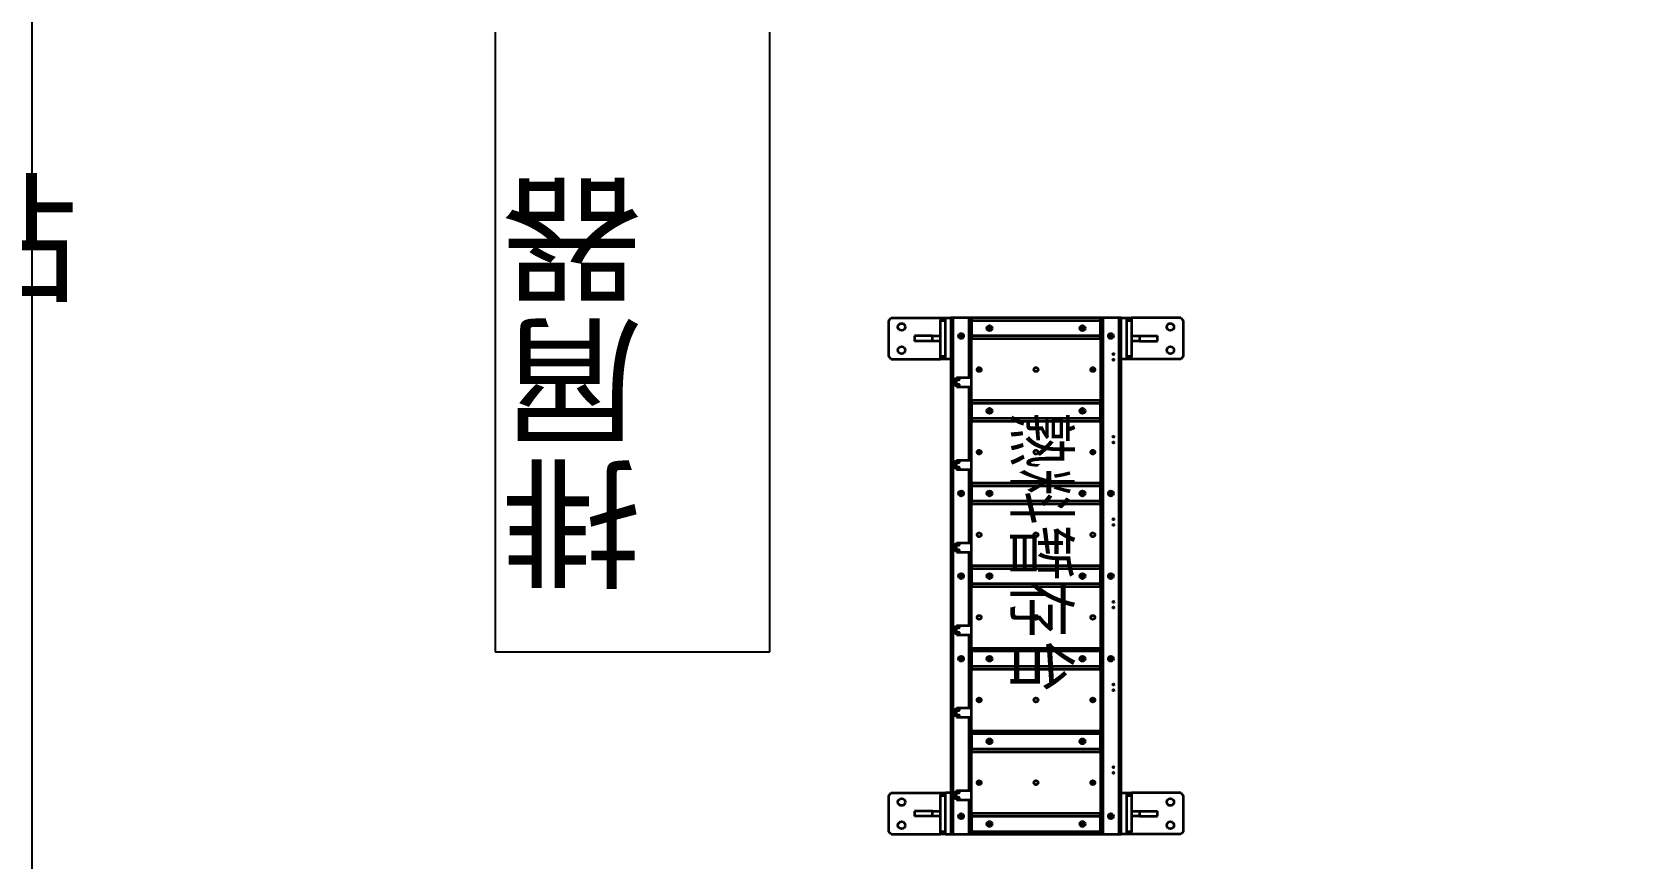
# Model space of a CAD drawing. Header units: millimetres. Extents: x 914 to 910632, y -176 to 682692.
# Drawn here: x 25103 to 28221, y 10071 to 11672 of the extents above; entities that cross this region are included whole.
import ezdxf

# ---------------------------------------------------------------- set-up
doc = ezdxf.new("R2010")
doc.units = ezdxf.units.MM
doc.layers.add('建筑', color=4, linetype='Continuous')
doc.layers.add('画图', color=3, linetype='Continuous', lineweight=30)
doc.layers.add('绘图', color=7, linetype='Continuous', lineweight=30)
doc.styles.add('PC_TEXTSTYLE', font='romans.shx', dxfattribs={"width": 0.8, "bigfont": 'hzfs.shx'})
doc.styles.get("Standard").update_dxf_attribs({"font": 'arial.ttf'})
doc.dimstyles.new('INTE$0', dxfattribs={"dimscale": 80, "dimtxt": 3.5, "dimasz": 3, "dimexe": 3, "dimexo": 0, "dimgap": 1, "dimtad": 1, "dimdec": 0, "dimdsep": 46, "dimtxsty": 'Standard', "dimcen": 0, "dimclrd": 1, "dimclre": 1, "dimclrt": 3, "dimaunit": 1, "dimadec": 1, "dimazin": 2, "dimtfac": 1, "dimtdec": 0, "dimtmove": 0, "dimatfit": 0, "dimfxl": 1, "dimarcsym": 0})

# ---------------------------------------------------------------- blocks, each defined once
blk = doc.blocks.new('2345')
at = {"color": 7, "linetype": 'Continuous', "lineweight": 35}
for p, q in [((1162955.6, -769306.2), (1162960.6, -769301.2)), ((1162955.6, -769306.2), (1162955.6, -769401.2)), ((1162960.6, -769301.2), (1163030.6, -769301.2)), ((1163030.6, -769301.2), (1163035.6, -769306.2)), ((1163035.6, -769306.2), (1163035.6, -769401.2)), ((1163875.6, -769306.2), (1163880.6, -769301.2)), ((1163875.6, -769306.2), (1163875.6, -769401.2)), ((1163880.6, -769301.2), (1163950.6, -769301.2)), ((1163950.6, -769301.2), (1163955.6, -769306.2)), ((1163955.6, -769306.2), (1163955.6, -769401.2)), ((1163000.6, -769351.2), (1162990.6, -769351.2)), ((1162990.6, -769386.2), (1162990.6, -769351.2)), ((1163000.6, -769386.2), (1163000.6, -769351.2)), ((1163910.6, -769386.2), (1163910.6, -769351.2)), ((1163920.6, -769351.2), (1163910.6, -769351.2)), ((1163920.6, -769386.2), (1163920.6, -769351.2)), ((1162990.6, -769401.2), (1162990.6, -769386.2)), ((1162990.6, -769386.2), (1163000.6, -769386.2)), ((1163000.6, -769386.2), (1163000.6, -769401.2)), ((1163910.6, -769401.2), (1163910.6, -769386.2)), ((1163910.6, -769386.2), (1163920.6, -769386.2)), ((1163920.6, -769386.2), (1163920.6, -769401.2)), ((1162955.6, -769411.2), (1162955.6, -769401.2)), ((1162955.6, -769401.2), (1162960.6, -769401.2)), ((1162955.6, -769421.2), (1162955.6, -769411.2)), ((1162955.6, -769411.2), (1162960.6, -769411.2)), ((1163955.6, -769421.2), (1162955.6, -769421.2)), ((1162955.6, -769421.2), (1162955.6, -769426.2)), ((1162960.6, -769411.2), (1162960.6, -769401.2)), ((1162960.6, -769401.2), (1163030.6, -769401.2)), ((1162960.6, -769411.2), (1163030.6, -769411.2)), ((1163030.6, -769401.2), (1163030.6, -769411.2)), ((1163035.6, -769401.2), (1163030.6, -769401.2)), ((1163030.6, -769411.2), (1163035.6, -769411.2)), ((1163035.6, -769401.2), (1163035.6, -769411.2)), ((1163035.6, -769411.2), (1163035.6, -769421.2)), ((1163875.6, -769411.2), (1163875.6, -769401.2)), ((1163875.6, -769401.2), (1163880.6, -769401.2)), ((1163875.6, -769421.2), (1163875.6, -769411.2)), ((1163875.6, -769411.2), (1163880.6, -769411.2)), ((1163880.6, -769411.2), (1163880.6, -769401.2)), ((1163880.6, -769401.2), (1163950.6, -769401.2)), ((1163880.6, -769411.2), (1163950.6, -769411.2)), ((1163950.6, -769401.2), (1163950.6, -769411.2)), ((1163955.6, -769401.2), (1163950.6, -769401.2)), ((1163950.6, -769411.2), (1163955.6, -769411.2)), ((1163955.6, -769401.2), (1163955.6, -769411.2)), ((1163955.6, -769411.2), (1163955.6, -769421.2)), ((1163955.6, -769426.2), (1163955.6, -769421.2)), ((1162955.6, -769426.2), (1163955.6, -769426.2)), ((1162955.6, -769426.2), (1162955.6, -769456.2)), ((1163955.6, -769456.2), (1163955.6, -769426.2)), ((1162955.6, -769456.2), (1162955.6, -769461.2)), ((1163955.6, -769456.2), (1162955.6, -769456.2)), ((1162955.6, -769461.2), (1162955.6, -769711.2)), ((1162960.6, -769461.2), (1162955.6, -769461.2)), ((1162990.6, -769461.2), (1162960.6, -769461.2)), ((1162960.6, -769711.2), (1162960.6, -769461.2)), ((1162990.6, -769461.2), (1162990.6, -769711.2)), ((1162995.6, -769461.2), (1162990.6, -769461.2)), ((1162995.6, -769461.2), (1163115.6, -769461.2)), ((1162995.6, -769711.2), (1162995.6, -769461.2)), ((1163055.6, -769480.2), (1163055.6, -769472.2)), ((1163115.6, -769461.2), (1163115.6, -769711.2)), ((1163120.6, -769461.2), (1163115.6, -769461.2)), ((1163120.6, -769711.2), (1163120.6, -769461.2)), ((1163150.6, -769461.2), (1163120.6, -769461.2)), ((1163150.6, -769461.2), (1163150.6, -769711.2)), ((1163155.6, -769461.2), (1163150.6, -769461.2)), ((1163155.6, -769461.2), (1163275.6, -769461.2)), ((1163155.6, -769711.2), (1163155.6, -769461.2)), ((1163211.7, -769475.2), (1163219.5, -769475.2)), ((1163275.6, -769461.2), (1163275.6, -769711.2)), ((1163280.6, -769461.2), (1163275.6, -769461.2)), ((1163310.6, -769461.2), (1163280.6, -769461.2)), ((1163280.6, -769711.2), (1163280.6, -769461.2)), ((1163310.6, -769461.2), (1163310.6, -769711.2)), ((1163315.6, -769461.2), (1163310.6, -769461.2)), ((1163315.6, -769461.2), (1163435.6, -769461.2)), ((1163315.6, -769711.2), (1163315.6, -769461.2)), ((1163435.6, -769461.2), (1163435.6, -769711.2)), ((1163440.6, -769461.2), (1163435.6, -769461.2)), ((1163440.6, -769711.2), (1163440.6, -769461.2)), ((1163470.6, -769461.2), (1163440.6, -769461.2)), ((1163470.6, -769461.2), (1163470.6, -769711.2)), ((1163475.6, -769461.2), (1163470.6, -769461.2)), ((1163475.6, -769461.2), (1163595.6, -769461.2)), ((1163475.6, -769711.2), (1163475.6, -769461.2)), ((1163595.6, -769461.2), (1163595.6, -769711.2)), ((1163600.6, -769461.2), (1163595.6, -769461.2)), ((1163630.6, -769461.2), (1163600.6, -769461.2)), ((1163600.6, -769711.2), (1163600.6, -769461.2)), ((1163630.6, -769461.2), (1163630.6, -769711.2)), ((1163635.6, -769461.2), (1163630.6, -769461.2)), ((1163635.6, -769461.2), (1163755.6, -769461.2)), ((1163635.6, -769711.2), (1163635.6, -769461.2)), ((1163691.7, -769475.2), (1163699.5, -769475.2)), ((1163755.6, -769461.2), (1163755.6, -769711.2)), ((1163760.6, -769461.2), (1163755.6, -769461.2)), ((1163790.6, -769461.2), (1163760.6, -769461.2)), ((1163760.6, -769711.2), (1163760.6, -769461.2)), ((1163790.6, -769461.2), (1163790.6, -769711.2)), ((1163795.6, -769461.2), (1163790.6, -769461.2)), ((1163795.6, -769461.2), (1163915.6, -769461.2)), ((1163795.6, -769711.2), (1163795.6, -769461.2)), ((1163855.6, -769472.2), (1163855.6, -769480.2)), ((1163915.6, -769461.2), (1163915.6, -769711.2)), ((1163920.6, -769461.2), (1163915.6, -769461.2)), ((1163950.6, -769461.2), (1163920.6, -769461.2)), ((1163920.6, -769711.2), (1163920.6, -769461.2)), ((1163950.6, -769461.2), (1163950.6, -769711.2)), ((1163955.6, -769461.2), (1163950.6, -769461.2)), ((1163955.6, -769461.2), (1163955.6, -769456.2)), ((1163955.6, -769711.2), (1163955.6, -769461.2)), ((1163055.6, -769700.2), (1163055.6, -769692.2)), ((1163219.5, -769697.2), (1163211.7, -769697.2)), ((1163699.5, -769697.2), (1163691.7, -769697.2)), ((1163855.6, -769692.2), (1163855.6, -769700.2)), ((1162955.6, -769711.2), (1162955.6, -769716.2)), ((1162955.6, -769711.2), (1162960.6, -769711.2)), ((1162955.6, -769716.2), (1162955.6, -769746.2)), ((1162960.6, -769711.2), (1162990.6, -769711.2)), ((1162990.6, -769711.2), (1162995.6, -769711.2)), ((1163115.6, -769711.2), (1162995.6, -769711.2)), ((1163071, -769711.7), (1163089, -769711.7)), ((1163071, -769739.7), (1163071, -769711.7)), ((1163089, -769739.7), (1163089, -769711.7)), ((1163115.6, -769711.2), (1163120.6, -769711.2)), ((1163120.6, -769711.2), (1163150.6, -769711.2)), ((1163150.6, -769711.2), (1163155.6, -769711.2)), ((1163275.6, -769711.2), (1163155.6, -769711.2)), ((1163231, -769739.7), (1163231, -769711.7)), ((1163231, -769711.7), (1163249, -769711.7)), ((1163249, -769739.7), (1163249, -769711.7)), ((1163275.6, -769711.2), (1163280.6, -769711.2)), ((1163280.6, -769711.2), (1163310.6, -769711.2)), ((1163310.6, -769711.2), (1163315.6, -769711.2)), ((1163435.6, -769711.2), (1163315.6, -769711.2)), ((1163391, -769711.7), (1163409, -769711.7)), ((1163391, -769739.7), (1163391, -769711.7)), ((1163409, -769739.7), (1163409, -769711.7)), ((1163435.6, -769711.2), (1163440.6, -769711.2)), ((1163440.6, -769711.2), (1163470.6, -769711.2)), ((1163470.6, -769711.2), (1163475.6, -769711.2)), ((1163595.6, -769711.2), (1163475.6, -769711.2)), ((1163551, -769739.7), (1163551, -769711.7)), ((1163551, -769711.7), (1163569, -769711.7)), ((1163569, -769739.7), (1163569, -769711.7)), ((1163595.6, -769711.2), (1163600.6, -769711.2)), ((1163600.6, -769711.2), (1163630.6, -769711.2)), ((1163630.6, -769711.2), (1163635.6, -769711.2)), ((1163755.6, -769711.2), (1163635.6, -769711.2)), ((1163711, -769711.7), (1163729, -769711.7)), ((1163711, -769739.7), (1163711, -769711.7)), ((1163729, -769739.7), (1163729, -769711.7)), ((1163755.6, -769711.2), (1163760.6, -769711.2)), ((1163760.6, -769711.2), (1163790.6, -769711.2)), ((1163790.6, -769711.2), (1163795.6, -769711.2)), ((1163915.6, -769711.2), (1163795.6, -769711.2)), ((1163871, -769711.7), (1163889, -769711.7)), ((1163871, -769739.7), (1163871, -769711.7)), ((1163889, -769739.7), (1163889, -769711.7)), ((1163915.6, -769711.2), (1163920.6, -769711.2)), ((1163920.6, -769711.2), (1163950.6, -769711.2)), ((1163950.6, -769711.2), (1163955.6, -769711.2)), ((1163955.6, -769716.2), (1163955.6, -769711.2)), ((1163955.6, -769746.2), (1163955.6, -769716.2)), ((1163955.6, -769746.2), (1162955.6, -769746.2)), ((1162955.6, -769746.2), (1162955.6, -769751.2)), ((1162955.6, -769751.2), (1163955.6, -769751.2)), ((1162955.6, -769761.2), (1162955.6, -769751.2)), ((1162955.6, -769771.2), (1162955.6, -769761.2)), ((1162960.6, -769761.2), (1162955.6, -769761.2)), ((1163030.6, -769761.2), (1162960.6, -769761.2)), ((1162960.6, -769771.2), (1162960.6, -769761.2)), ((1163030.6, -769761.2), (1163030.6, -769771.2)), ((1163035.6, -769761.2), (1163030.6, -769761.2)), ((1163035.6, -769751.2), (1163035.6, -769761.2)), ((1163035.6, -769761.2), (1163035.6, -769771.2)), ((1163089, -769739.7), (1163071, -769739.7)), ((1163074.5, -769739.7), (1163074.5, -769743.7)), ((1163074.5, -769743.7), (1163085.5, -769743.7)), ((1163085.5, -769743.7), (1163085.5, -769739.7)), ((1163249, -769739.7), (1163231, -769739.7)), ((1163234.5, -769739.7), (1163234.5, -769743.7)), ((1163234.5, -769743.7), (1163245.5, -769743.7)), ((1163245.5, -769743.7), (1163245.5, -769739.7)), ((1163409, -769739.7), (1163391, -769739.7)), ((1163394.5, -769739.7), (1163394.5, -769743.7)), ((1163394.5, -769743.7), (1163405.5, -769743.7)), ((1163405.5, -769743.7), (1163405.5, -769739.7)), ((1163569, -769739.7), (1163551, -769739.7)), ((1163554.5, -769739.7), (1163554.5, -769743.7)), ((1163554.5, -769743.7), (1163565.5, -769743.7)), ((1163565.5, -769743.7), (1163565.5, -769739.7)), ((1163729, -769739.7), (1163711, -769739.7)), ((1163714.5, -769739.7), (1163714.5, -769743.7)), ((1163714.5, -769743.7), (1163725.5, -769743.7)), ((1163725.5, -769743.7), (1163725.5, -769739.7)), ((1163889, -769739.7), (1163871, -769739.7)), ((1163874.5, -769739.7), (1163874.5, -769743.7)), ((1163874.5, -769743.7), (1163885.5, -769743.7)), ((1163875.6, -769751.2), (1163875.6, -769761.2)), ((1163875.6, -769771.2), (1163875.6, -769761.2)), ((1163880.6, -769761.2), (1163875.6, -769761.2)), ((1163880.6, -769771.2), (1163880.6, -769761.2)), ((1163950.6, -769761.2), (1163880.6, -769761.2)), ((1163885.5, -769743.7), (1163885.5, -769739.7)), ((1163950.6, -769761.2), (1163950.6, -769771.2)), ((1163955.6, -769761.2), (1163950.6, -769761.2)), ((1163955.6, -769751.2), (1163955.6, -769746.2)), ((1163955.6, -769761.2), (1163955.6, -769751.2)), ((1163955.6, -769761.2), (1163955.6, -769771.2)), ((1162955.6, -769771.2), (1162960.6, -769771.2)), ((1162955.6, -769866.2), (1162955.6, -769771.2)), ((1163030.6, -769771.2), (1162960.6, -769771.2)), ((1162990.6, -769786.2), (1162990.6, -769771.2)), ((1163000.6, -769786.2), (1162990.6, -769786.2)), ((1162990.6, -769786.2), (1162990.6, -769821.2)), ((1163000.6, -769771.2), (1163000.6, -769786.2)), ((1163000.6, -769786.2), (1163000.6, -769821.2)), ((1163035.6, -769771.2), (1163030.6, -769771.2)), ((1163035.6, -769866.2), (1163035.6, -769771.2)), ((1163875.6, -769771.2), (1163880.6, -769771.2)), ((1163875.6, -769866.2), (1163875.6, -769771.2)), ((1163950.6, -769771.2), (1163880.6, -769771.2)), ((1163910.6, -769786.2), (1163910.6, -769771.2)), ((1163920.6, -769786.2), (1163910.6, -769786.2)), ((1163910.6, -769786.2), (1163910.6, -769821.2)), ((1163920.6, -769771.2), (1163920.6, -769786.2)), ((1163920.6, -769786.2), (1163920.6, -769821.2)), ((1163955.6, -769771.2), (1163950.6, -769771.2)), ((1163955.6, -769866.2), (1163955.6, -769771.2)), ((1162990.6, -769821.2), (1163000.6, -769821.2)), ((1163910.6, -769821.2), (1163920.6, -769821.2)), ((1162960.6, -769871.2), (1162955.6, -769866.2)), ((1163030.6, -769871.2), (1162960.6, -769871.2)), ((1163035.6, -769866.2), (1163030.6, -769871.2)), ((1163880.6, -769871.2), (1163875.6, -769866.2)), ((1163950.6, -769871.2), (1163880.6, -769871.2)), ((1163955.6, -769866.2), (1163950.6, -769871.2))]:
    blk.add_line(p, q, dxfattribs=at)
at = {"color": 8, "linetype": 'Continuous', "lineweight": 35}
for p, q in [((1163219.1, -769478.2), (1163212.2, -769478.2)), ((1163699.1, -769478.2), (1163692.2, -769478.2)), ((1163212.2, -769694.2), (1163219.1, -769694.2)), ((1163692.2, -769694.2), (1163699.1, -769694.2)), ((1162955.6, -769716.2), (1163071, -769716.2)), ((1163089, -769716.2), (1163231, -769716.2)), ((1163249, -769716.2), (1163391, -769716.2)), ((1163409, -769716.2), (1163551, -769716.2)), ((1163569, -769716.2), (1163711, -769716.2)), ((1163729, -769716.2), (1163871, -769716.2)), ((1163889, -769716.2), (1163955.6, -769716.2))]:
    blk.add_line(p, q, dxfattribs=at)
at = {"color": 7, "linetype": 'Continuous', "lineweight": 35, "flags": 128}
for points in [[(1163026.2, -769435.2), (1163025.2, -769436.1), (1163024.5, -769436.9)], [(1163037.1, -769437.4), (1163036.6, -769436.7), (1163035.6, -769435.6)]]:
    blk.add_lwpolyline(points, dxfattribs=at)
at = {"color": 7, "linetype": 'Continuous', "lineweight": 35}
for centre, radius in [((1162973.1, -769326.2), 7), ((1163018.1, -769326.2), 7), ((1163893.1, -769326.2), 7), ((1163938.1, -769326.2), 7), ((1162990.6, -769441.2), 5), ((1162990.6, -769441.2), 2.75), ((1162990.6, -769441.2), 2.1), ((1163025.6, -769436.2), 1.25), ((1163036.6, -769436.2), 1.25), ((1163185.6, -769436.2), 1.25), ((1163196.6, -769436.2), 1.25), ((1163295.6, -769441.2), 5), ((1163295.6, -769441.2), 2.75), ((1163295.6, -769441.2), 2.1), ((1163345.6, -769436.2), 1.25), ((1163356.6, -769436.2), 1.25), ((1163455.6, -769441.2), 5), ((1163455.6, -769441.2), 2.75), ((1163455.6, -769441.2), 2.1), ((1163505.6, -769436.2), 1.25), ((1163516.6, -769436.2), 1.25), ((1163615.6, -769441.2), 5), ((1163615.6, -769441.2), 2.75), ((1163615.6, -769441.2), 2.1), ((1163665.6, -769436.2), 1.25), ((1163676.6, -769436.2), 1.25), ((1163825.6, -769436.2), 1.25), ((1163836.6, -769436.2), 1.25), ((1163920.6, -769441.2), 5), ((1163920.6, -769441.2), 2.75), ((1163920.6, -769441.2), 2.1), ((1163055.6, -769476.2), 4), ((1163215.6, -769476.2), 4), ((1163375.6, -769476.2), 4), ((1163535.6, -769476.2), 4), ((1163695.6, -769476.2), 4), ((1163855.6, -769476.2), 4), ((1162975.6, -769496.2), 5), ((1162975.6, -769496.2), 2.75), ((1162975.6, -769496.2), 2.1), ((1163135.6, -769496.2), 5), ((1163135.6, -769496.2), 2.75), ((1163135.6, -769496.2), 2.1), ((1163295.6, -769496.2), 5), ((1163295.6, -769496.2), 2.75), ((1163295.6, -769496.2), 2.1), ((1163455.6, -769496.2), 5), ((1163455.6, -769496.2), 2.75), ((1163455.6, -769496.2), 2.1), ((1163615.6, -769496.2), 5), ((1163615.6, -769496.2), 2.75), ((1163615.6, -769496.2), 2.1), ((1163775.6, -769496.2), 5), ((1163775.6, -769496.2), 2.75), ((1163775.6, -769496.2), 2.1), ((1163935.6, -769496.2), 5), ((1163935.6, -769496.2), 2.75), ((1163935.6, -769496.2), 2.1), ((1163055.6, -769586.2), 4), ((1163215.6, -769586.2), 4), ((1163375.6, -769586.2), 4), ((1163535.6, -769586.2), 4), ((1163695.6, -769586.2), 4), ((1163855.6, -769586.2), 4), ((1162975.6, -769676.2), 5), ((1162975.6, -769676.2), 2.75), ((1163135.6, -769676.2), 5), ((1163135.6, -769676.2), 2.75), ((1163295.6, -769676.2), 5), ((1163295.6, -769676.2), 2.75), ((1163455.6, -769676.2), 5), ((1163455.6, -769676.2), 2.75), ((1163615.6, -769676.2), 5), ((1163615.6, -769676.2), 2.75), ((1163775.6, -769676.2), 5), ((1163775.6, -769676.2), 2.75), ((1163935.6, -769676.2), 5), ((1163935.6, -769676.2), 2.75), ((1162975.6, -769676.2), 2.1), ((1163055.6, -769696.2), 4), ((1163135.6, -769676.2), 2.1), ((1163215.6, -769696.2), 4), ((1163295.6, -769676.2), 2.1), ((1163375.6, -769696.2), 4), ((1163455.6, -769676.2), 2.1), ((1163535.6, -769696.2), 4), ((1163615.6, -769676.2), 2.1), ((1163695.6, -769696.2), 4), ((1163775.6, -769676.2), 2.1), ((1163855.6, -769696.2), 4), ((1163935.6, -769676.2), 2.1), ((1162990.6, -769731.2), 5), ((1162990.6, -769731.2), 2.75), ((1162990.6, -769731.2), 2.1), ((1163074.6, -769736.2), 1.65), ((1163074.6, -769736.2), 1.25), ((1163085.6, -769736.2), 1.65), ((1163085.6, -769736.2), 1.25), ((1163234.6, -769736.2), 1.65), ((1163234.6, -769736.2), 1.25), ((1163245.6, -769736.2), 1.65), ((1163245.6, -769736.2), 1.25), ((1163295.6, -769731.2), 5), ((1163295.6, -769731.2), 2.75), ((1163295.6, -769731.2), 2.1), ((1163394.6, -769736.2), 1.65), ((1163394.6, -769736.2), 1.25), ((1163405.6, -769736.2), 1.65), ((1163405.6, -769736.2), 1.25), ((1163455.6, -769731.2), 5), ((1163455.6, -769731.2), 2.75), ((1163455.6, -769731.2), 2.1), ((1163554.6, -769736.2), 1.65), ((1163554.6, -769736.2), 1.25), ((1163565.6, -769736.2), 1.65), ((1163565.6, -769736.2), 1.25), ((1163615.6, -769731.2), 5), ((1163615.6, -769731.2), 2.75), ((1163615.6, -769731.2), 2.1), ((1163714.6, -769736.2), 1.65), ((1163714.6, -769736.2), 1.25), ((1163725.6, -769736.2), 1.65), ((1163725.6, -769736.2), 1.25), ((1163874.6, -769736.2), 1.65), ((1163874.6, -769736.2), 1.25), ((1163885.6, -769736.2), 1.65), ((1163885.6, -769736.2), 1.25), ((1163920.6, -769731.2), 5), ((1163920.6, -769731.2), 2.75), ((1163920.6, -769731.2), 2.1), ((1162973.1, -769846.2), 7), ((1163018.1, -769846.2), 7), ((1163893.1, -769846.2), 7), ((1163938.1, -769846.2), 7)]:
    blk.add_circle(centre, radius, dxfattribs=at)
for start, end in [(210.7312, 228.88), (305.7524, 324.2476)]:
    blk.add_arc((1163880.6, -769731.2), 7.5, start, end, dxfattribs=at)
at = {"color": 0, "lineweight": 13, "insert": (1163137.7, -769525.3), "char_height": 100, "width": 5374.635, "attachment_point": 1, "style": 'PC_TEXTSTYLE'}
blk.add_mtext('{\\fSimSun|b0|i0|c134|p2;熟料暂存台}', dxfattribs=at)
blk = doc.blocks.new('*D371')
at = {"color": 1, "linetype": 'ByBlock', "lineweight": -2, "transparency": 16777216}
for p, q in [((29314.5, 15602.6), (22464.7, 15602.6)), ((22704.7, 8927.8), (22704.7, 15362.6)), ((25102.8, 8687.8), (22464.7, 8687.8))]:
    blk.add_line(p, q, dxfattribs=at)
at = {"color": 1, "lineweight": 200, "transparency": 16777216}
for points in [[(22664.7, 15362.6), (22744.7, 15362.6), (22704.7, 15602.6)], [(22664.7, 8927.8), (22744.7, 8927.8), (22704.7, 8687.8)]]:
    blk.add_solid(points, dxfattribs=at)
at = {"layer": 'Defpoints', "color": 0, "lineweight": 200, "transparency": 16777216}
for p in [(22704.7, 15602.6), (29314.5, 15602.6), (25102.8, 8687.8)]:
    blk.add_point(p, dxfattribs=at)
at = {"color": 3, "lineweight": 30, "transparency": 16777216, "insert": (22481.8, 12145.2), "char_height": 280, "attachment_point": 5, "rotation": 90}
blk.add_mtext('6915', dxfattribs=at)
blk = doc.blocks.new('*D372')
at = {"color": 1, "linetype": 'ByBlock', "lineweight": -2, "transparency": 16777216}
for p, q in [((25102.8, 8512.8), (25102.8, 17320.1)), ((29314.5, 15602.6), (29314.5, 17320.1)), ((29074.5, 17080.1), (25342.8, 17080.1))]:
    blk.add_line(p, q, dxfattribs=at)
at = {"color": 1, "lineweight": 200, "transparency": 16777216}
for points in [[(25342.8, 17120.1), (25342.8, 17040.1), (25102.8, 17080.1)], [(29074.5, 17120.1), (29074.5, 17040.1), (29314.5, 17080.1)]]:
    blk.add_solid(points, dxfattribs=at)
at = {"layer": 'Defpoints', "color": 0, "lineweight": 200, "transparency": 16777216}
for p in [(25102.8, 17080.1), (29314.5, 15602.6), (25102.8, 8512.8)]:
    blk.add_point(p, dxfattribs=at)
at = {"color": 3, "lineweight": 30, "transparency": 16777216, "insert": (27208.6, 17300.7), "char_height": 280, "attachment_point": 5}
blk.add_mtext('4212', dxfattribs=at)

msp = doc.modelspace()

# ---------------------------------------------------------------- linework, layer by layer
at = {"layer": '建筑', "color": 0}
for p, q in [((25998.148, 11671.727), (25998.148, 10471.727)), ((26529.782, 10471.727), (26529.782, 11671.727)), ((25998.148, 10471.727), (26529.782, 10471.727))]:
    msp.add_line(p, q, dxfattribs=at)

# ---------------------------------------------------------------- block references
at = {"layer": '画图', "lineweight": 30, "rotation": 270}
msp.add_blockref('2345', (796631.022, 1174074.045), dxfattribs=at)

# ---------------------------------------------------------------- texts
at = {"layer": '建筑', "color": 0, "insert": (26050.738, 11401.205), "char_height": 200, "width": 1544.66099, "attachment_point": 3, "rotation": 90}
msp.add_mtext('{\\f@SimSun|b0|i0|c134|p2;排屑器}', dxfattribs=at)
at = {"layer": '绘图', "color": 3, "insert": (24373.785, 11369.611), "char_height": 200, "attachment_point": 1}
msp.add_mtext_dynamic_manual_height_columns('液压站', width=1618.2609, gutter_width=31941.471, heights=[0], dxfattribs=at)

# ---------------------------------------------------------------- dimensions: what is measured, and where the dimension line sits
at = {"color": 4, "lineweight": 30}
dim = msp.add_linear_dim(base=(25102.755, 17080.101), p1=(29314.513, 15602.594), p2=(25102.755, 8512.75), dimstyle='INTE$0', override={"dimfxl": 2.5, "dimarcsym": 1}, dxfattribs=at)
dim.commit()
dim.dimension.update_dxf_attribs({"geometry": '*D372', "text_midpoint": (27208.634, 17300.674)})
dim = msp.add_linear_dim(base=(22704.729, 15602.594), p1=(25102.755, 8687.75), p2=(29314.513, 15602.594), angle=90, dimstyle='INTE$0', override={"dimfxl": 2.5, "dimarcsym": 1}, dxfattribs=at)
dim.commit()
dim.dimension.update_dxf_attribs({"geometry": '*D371', "text_midpoint": (22481.768, 12145.172)})

doc.saveas('drawing.dxf')
